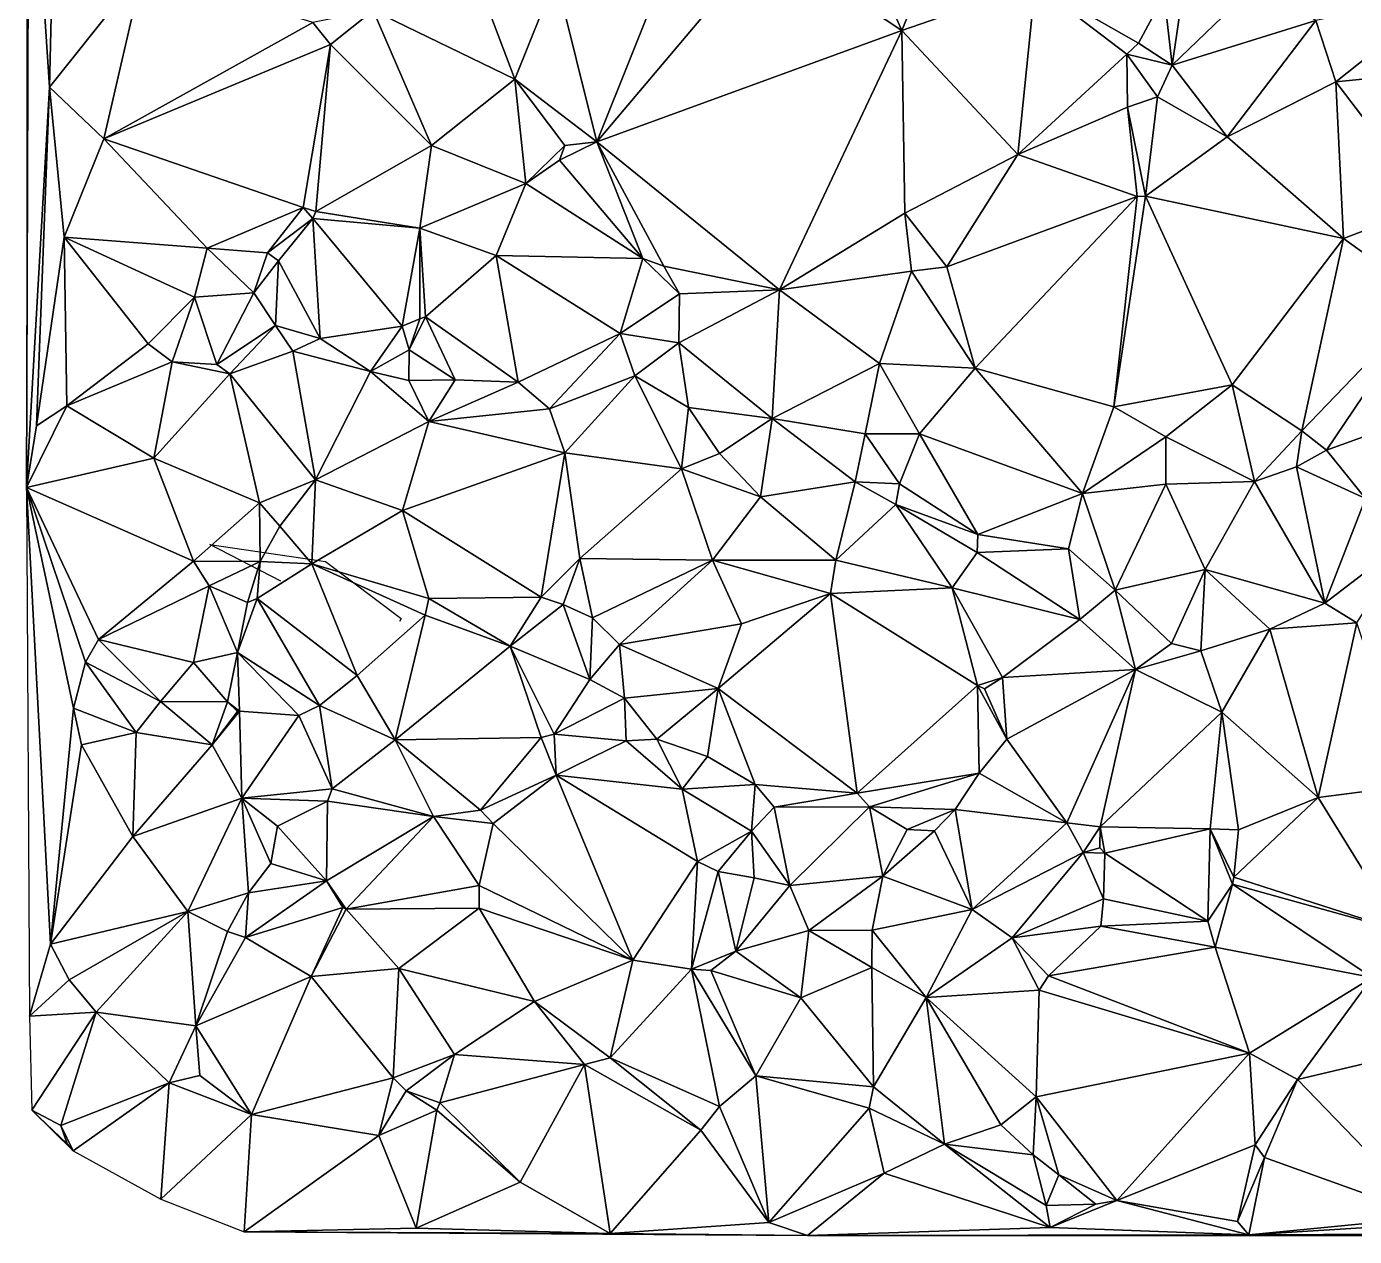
# Model space of a CAD drawing. Header units: metres. Extents: x -15 to 15, y -15 to 14.9.
# Drawn here: x -14.97 to -3.35, y -14.99 to -4.39 of the extents above; entities that cross this region are included whole.
import ezdxf

# ---------------------------------------------------------------- set-up
doc = ezdxf.new("R2010")
doc.units = ezdxf.units.M
doc.layers.add('CRACKS', color=1, linetype='Continuous')
doc.layers.add('STREET_MESH', color=7, linetype='Continuous')

msp = doc.modelspace()

# ---------------------------------------------------------------- linework, layer by layer
at = {"layer": 'CRACKS'}
msp.add_polyline3d([(-12.747, -9.249, 0.1), (-13.369, -8.928, 0.1), (-12.355, -9.078, 0.1), (-11.694, -9.578, 0.1), (-11.707, -9.603, 0.1)], dxfattribs=at)
at = {"layer": 'STREET_MESH'}
for points in [[(-14.952, -2.175), (-14.964, 0.089), (-14.973, -8.429)], [(-14.772, -4.924), (-14.952, -2.175), (-14.973, -8.429)], [(-14.73, -3.185), (-14.952, -2.175), (-14.772, -4.924)], [(-13.954, -3.895), (-14.73, -3.185), (-14.772, -4.924)], [(-7.309, -4.428), (-7.867, -3.167), (-8.494, -3.643)], [(-7.867, -3.167), (-7.309, -4.428), (-6.974, -3.604)], [(-7.309, -4.428), (-6.142, -4.02), (-6.974, -3.604)], [(-7.309, -4.428), (-8.494, -3.643), (-9.978, -5.401)], [(-8.494, -3.643), (-9.356, -3.84), (-9.978, -5.401)], [(-14.296, -5.376), (-13.954, -3.895), (-14.772, -4.924)], [(-14.296, -5.376), (-12.467, -4.357), (-13.954, -3.895)], [(-9.356, -3.84), (-10.337, -3.958), (-9.978, -5.401)], [(-10.337, -3.958), (-10.99, -4.081), (-10.697, -4.853)], [(-10.337, -3.958), (-10.697, -4.853), (-9.978, -5.401)], [(-6.142, -4.02), (-7.309, -4.428), (-6.292, -5.514)], [(-5.338, -4.635), (-6.142, -4.02), (-6.292, -5.514)], [(-5.338, -4.635), (-5.235, -4.539), (-6.142, -4.02)], [(-5.235, -4.539), (-5.012, -4.119), (-6.142, -4.02)], [(-5.012, -4.119), (-4.94, -4.731), (-4.836, -4.016)], [(-4.94, -4.731), (-4.208, -4.025), (-4.836, -4.016)], [(-4.94, -4.731), (-3.682, -4.34), (-4.208, -4.025)], [(-10.697, -4.853), (-10.99, -4.081), (-11.937, -4.253)], [(-5.235, -4.539), (-4.94, -4.731), (-5.012, -4.119)], [(-2.53, -4.098), (-3.682, -4.34), (-3.507, -4.878)], [(-2.53, -4.098), (-3.507, -4.878), (-2.342, -4.761)], [(-11.937, -4.253), (-12.467, -4.357), (-12.313, -4.55)], [(-11.427, -5.434), (-11.937, -4.253), (-12.313, -4.55)], [(-11.427, -5.434), (-10.697, -4.853), (-11.937, -4.253)], [(-12.467, -4.357), (-14.296, -5.376), (-12.313, -4.55)], [(-3.682, -4.34), (-4.94, -4.731), (-4.46, -5.36)], [(-3.682, -4.34), (-4.46, -5.36), (-3.507, -4.878)], [(-8.381, -6.7), (-7.309, -4.428), (-9.978, -5.401)], [(-7.309, -4.428), (-8.381, -6.7), (-7.281, -6.026)], [(-7.309, -4.428), (-7.281, -6.026), (-6.292, -5.514)], [(-14.296, -5.376), (-12.55, -5.978), (-12.313, -4.55)], [(-12.55, -5.978), (-12.44, -6.012), (-12.313, -4.55)], [(-12.44, -6.012), (-11.427, -5.434), (-12.313, -4.55)], [(-5.333, -5.098), (-5.338, -4.635), (-6.292, -5.514)], [(-4.94, -4.731), (-5.235, -4.539), (-5.338, -4.635)], [(-5.333, -5.098), (-5.07, -5.007), (-5.338, -4.635)], [(-5.07, -5.007), (-4.94, -4.731), (-5.338, -4.635)], [(-4.94, -4.731), (-5.07, -5.007), (-4.46, -5.36)], [(-3.507, -4.878), (-2.682, -5.96), (-2.342, -4.761)], [(-10.697, -4.853), (-11.427, -5.434), (-10.601, -5.767)], [(-10.261, -5.435), (-10.697, -4.853), (-10.601, -5.767)], [(-10.697, -4.853), (-10.261, -5.435), (-9.978, -5.401)], [(-3.507, -4.878), (-4.46, -5.36), (-3.442, -6.249)], [(-2.682, -5.96), (-3.507, -4.878), (-3.442, -6.249)], [(-14.885, -7.89), (-14.772, -4.924), (-14.973, -8.429)], [(-14.885, -7.89), (-14.643, -6.236), (-14.772, -4.924)], [(-14.643, -6.236), (-14.296, -5.376), (-14.772, -4.924)], [(-5.247, -5.882), (-5.333, -5.098), (-6.292, -5.514)], [(-5.07, -5.007), (-5.333, -5.098), (-5.175, -5.878)], [(-5.333, -5.098), (-5.247, -5.882), (-5.175, -5.878)], [(-4.46, -5.36), (-5.07, -5.007), (-5.175, -5.878)], [(-14.296, -5.376), (-14.643, -6.236), (-13.392, -6.335)], [(-12.55, -5.978), (-14.296, -5.376), (-13.392, -6.335)], [(-11.427, -5.434), (-12.44, -6.012), (-11.53, -6.159)], [(-10.601, -5.767), (-11.427, -5.434), (-11.53, -6.159)], [(-10.261, -5.435), (-10.601, -5.767), (-10.307, -5.562)], [(-10.307, -5.562), (-9.577, -6.423), (-9.978, -5.401)], [(-10.261, -5.435), (-10.307, -5.562), (-9.978, -5.401)], [(-9.577, -6.423), (-9.393, -6.491), (-9.978, -5.401)], [(-9.393, -6.491), (-8.381, -6.7), (-9.978, -5.401)], [(-4.46, -5.36), (-5.175, -5.878), (-3.442, -6.249)], [(-10.601, -5.767), (-9.577, -6.423), (-10.307, -5.562)], [(-7.281, -6.026), (-6.915, -6.496), (-6.292, -5.514)], [(-6.915, -6.496), (-5.247, -5.882), (-6.292, -5.514)], [(-10.86, -6.397), (-10.601, -5.767), (-11.53, -6.159)], [(-9.577, -6.423), (-10.601, -5.767), (-10.86, -6.397)], [(-5.247, -5.882), (-6.915, -6.496), (-6.666, -7.385)], [(-5.451, -7.724), (-5.247, -5.882), (-6.666, -7.385)], [(-5.247, -5.882), (-5.451, -7.724), (-5.175, -5.878)], [(-5.451, -7.724), (-4.417, -7.531), (-5.175, -5.878)], [(-5.175, -5.878), (-4.417, -7.531), (-3.442, -6.249)], [(-12.862, -6.376), (-12.55, -5.978), (-13.392, -6.335)], [(-12.862, -6.376), (-12.466, -6.073), (-12.55, -5.978)], [(-12.466, -6.073), (-12.44, -6.012), (-12.55, -5.978)], [(-12.44, -6.012), (-12.466, -6.073), (-11.53, -6.159)], [(-8.381, -6.7), (-7.225, -6.535), (-7.281, -6.026)], [(-7.225, -6.535), (-6.915, -6.496), (-7.281, -6.026)], [(-2.7, -6.784), (-2.682, -5.96), (-3.442, -6.249)], [(-12.766, -6.446), (-12.466, -6.073), (-12.862, -6.376)], [(-12.466, -6.073), (-12.766, -6.446), (-12.402, -7.124)], [(-12.466, -6.073), (-11.683, -7.017), (-11.53, -6.159)], [(-11.683, -7.017), (-12.466, -6.073), (-12.402, -7.124)], [(-11.683, -7.017), (-11.528, -6.954), (-11.53, -6.159)], [(-11.48, -6.934), (-10.86, -6.397), (-11.53, -6.159)], [(-11.528, -6.954), (-11.48, -6.934), (-11.53, -6.159)], [(-14.643, -6.236), (-14.885, -7.89), (-14.62, -7.714)], [(-13.907, -7.172), (-14.643, -6.236), (-14.62, -7.714)], [(-14.643, -6.236), (-13.502, -6.762), (-13.392, -6.335)], [(-13.907, -7.172), (-13.502, -6.762), (-14.643, -6.236)], [(-3.442, -6.249), (-4.417, -7.531), (-3.806, -7.934)], [(-2.7, -6.784), (-3.442, -6.249), (-3.806, -7.934)], [(-13.502, -6.762), (-12.982, -6.725), (-13.392, -6.335)], [(-12.982, -6.725), (-12.862, -6.376), (-13.392, -6.335)], [(-12.766, -6.446), (-12.862, -6.376), (-12.982, -6.725)], [(-12.792, -7.01), (-12.766, -6.446), (-12.982, -6.725)], [(-12.766, -6.446), (-12.792, -7.01), (-12.402, -7.124)], [(-10.86, -6.397), (-11.48, -6.934), (-10.669, -7.507)], [(-9.775, -7.081), (-10.86, -6.397), (-10.669, -7.507)], [(-9.775, -7.081), (-9.577, -6.423), (-10.86, -6.397)], [(-9.775, -7.081), (-9.254, -6.733), (-9.577, -6.423)], [(-9.254, -6.733), (-9.393, -6.491), (-9.577, -6.423)], [(-9.393, -6.491), (-9.254, -6.733), (-8.381, -6.7)], [(-6.915, -6.496), (-7.225, -6.535), (-6.666, -7.385)], [(-7.225, -6.535), (-8.381, -6.7), (-7.503, -7.345)], [(-7.225, -6.535), (-7.503, -7.345), (-6.666, -7.385)], [(-12.982, -6.725), (-13.502, -6.762), (-13.308, -7.353)], [(-12.792, -7.01), (-12.982, -6.725), (-13.308, -7.353)], [(-9.254, -6.733), (-9.775, -7.081), (-9.26, -7.163)], [(-8.381, -6.7), (-9.26, -7.163), (-8.443, -7.825)], [(-8.381, -6.7), (-9.254, -6.733), (-9.26, -7.163)], [(-7.503, -7.345), (-8.381, -6.7), (-8.443, -7.825)], [(-13.502, -6.762), (-13.907, -7.172), (-13.698, -7.328)], [(-13.502, -6.762), (-13.698, -7.328), (-13.308, -7.353)], [(-3.589, -8.102), (-2.7, -6.784), (-3.806, -7.934)], [(-2.7, -6.784), (-3.589, -8.102), (-2.387, -7.669)], [(-11.624, -7.223), (-11.528, -6.954), (-11.683, -7.017)], [(-11.624, -7.223), (-11.221, -7.487), (-11.48, -6.934)], [(-11.528, -6.954), (-11.624, -7.223), (-11.48, -6.934)], [(-11.48, -6.934), (-11.221, -7.487), (-10.669, -7.507)], [(-13.194, -7.433), (-12.792, -7.01), (-13.308, -7.353)], [(-12.641, -7.236), (-12.792, -7.01), (-13.194, -7.433)], [(-12.792, -7.01), (-12.641, -7.236), (-12.402, -7.124)], [(-11.962, -7.415), (-11.683, -7.017), (-12.402, -7.124)], [(-11.624, -7.223), (-11.683, -7.017), (-11.962, -7.415)], [(-10.395, -7.742), (-9.775, -7.081), (-10.669, -7.507)], [(-9.775, -7.081), (-10.395, -7.742), (-9.647, -7.453)], [(-9.26, -7.163), (-9.775, -7.081), (-9.647, -7.453)], [(-13.698, -7.328), (-13.907, -7.172), (-14.62, -7.714)], [(-12.641, -7.236), (-11.962, -7.415), (-12.402, -7.124)], [(-9.176, -7.728), (-9.26, -7.163), (-9.647, -7.453)], [(-9.26, -7.163), (-9.176, -7.728), (-8.443, -7.825)], [(-12.442, -8.362), (-12.641, -7.236), (-13.194, -7.433)], [(-12.641, -7.236), (-12.442, -8.362), (-11.962, -7.415)], [(-11.627, -7.492), (-11.624, -7.223), (-11.962, -7.415)], [(-11.624, -7.223), (-11.627, -7.492), (-11.221, -7.487)], [(-13.858, -8.173), (-13.698, -7.328), (-14.62, -7.714)], [(-13.858, -8.173), (-13.194, -7.433), (-13.698, -7.328)], [(-12.933, -8.563), (-13.194, -7.433), (-13.858, -8.173)], [(-13.698, -7.328), (-13.194, -7.433), (-13.308, -7.353)], [(-12.442, -8.362), (-13.194, -7.433), (-12.933, -8.563)], [(-11.962, -7.415), (-12.442, -8.362), (-11.451, -7.853)], [(-11.627, -7.492), (-11.962, -7.415), (-11.451, -7.853)], [(-7.629, -7.959), (-7.503, -7.345), (-8.443, -7.825)], [(-7.629, -7.959), (-7.154, -7.959), (-7.503, -7.345)], [(-7.503, -7.345), (-7.154, -7.959), (-6.666, -7.385)], [(-7.154, -7.959), (-5.725, -8.482), (-6.666, -7.385)], [(-5.725, -8.482), (-5.451, -7.724), (-6.666, -7.385)], [(-11.221, -7.487), (-11.627, -7.492), (-11.451, -7.853)], [(-10.669, -7.507), (-11.221, -7.487), (-11.451, -7.853)], [(-10.395, -7.742), (-10.669, -7.507), (-11.451, -7.853)], [(-10.395, -7.742), (-10.26, -8.125), (-9.647, -7.453)], [(-10.26, -8.125), (-9.239, -8.265), (-9.647, -7.453)], [(-9.239, -8.265), (-9.176, -7.728), (-9.647, -7.453)], [(-4.417, -7.531), (-5.451, -7.724), (-4.997, -7.985)], [(-4.417, -7.531), (-4.997, -7.985), (-4.221, -8.377)], [(-4.417, -7.531), (-4.221, -8.377), (-3.806, -7.934)], [(-3.589, -8.102), (-3.248, -8.525), (-2.387, -7.669)], [(-14.62, -7.714), (-14.885, -7.89), (-14.973, -8.429)], [(-13.858, -8.173), (-14.62, -7.714), (-14.973, -8.429)], [(-10.26, -8.125), (-10.395, -7.742), (-11.451, -7.853)], [(-9.176, -7.728), (-9.239, -8.265), (-8.904, -8.133)], [(-9.176, -7.728), (-8.904, -8.133), (-8.443, -7.825)], [(-5.451, -7.724), (-5.725, -8.482), (-4.997, -7.985)], [(-12.442, -8.362), (-11.682, -8.631), (-11.451, -7.853)], [(-11.682, -8.631), (-10.26, -8.125), (-11.451, -7.853)], [(-8.904, -8.133), (-8.547, -8.511), (-8.443, -7.825)], [(-8.547, -8.511), (-7.718, -8.379), (-8.443, -7.825)], [(-7.718, -8.379), (-7.629, -7.959), (-8.443, -7.825)], [(-7.718, -8.379), (-7.329, -8.398), (-7.629, -7.959)], [(-7.329, -8.398), (-7.154, -7.959), (-7.629, -7.959)], [(-6.644, -8.843), (-7.154, -7.959), (-7.329, -8.398)], [(-7.154, -7.959), (-6.644, -8.843), (-5.725, -8.482)], [(-4.997, -7.985), (-5.725, -8.482), (-4.997, -8.4)], [(-4.221, -8.377), (-4.997, -7.985), (-4.997, -8.4)], [(-4.221, -8.377), (-3.852, -8.249), (-3.806, -7.934)], [(-3.852, -8.249), (-3.589, -8.102), (-3.806, -7.934)], [(-10.26, -8.125), (-11.682, -8.631), (-10.466, -9.39)], [(-10.127, -9.052), (-10.26, -8.125), (-10.466, -9.39)], [(-9.239, -8.265), (-10.26, -8.125), (-10.127, -9.052)], [(-9.239, -8.265), (-8.547, -8.511), (-8.904, -8.133)], [(-3.589, -8.102), (-3.852, -8.249), (-3.248, -8.525)], [(-13.511, -9.074), (-13.858, -8.173), (-14.973, -8.429)], [(-12.933, -8.563), (-13.858, -8.173), (-13.511, -9.074)], [(-3.852, -8.249), (-4.221, -8.377), (-3.605, -9.442)], [(-3.248, -8.525), (-3.852, -8.249), (-3.605, -9.442)], [(-12.756, -8.768), (-12.442, -8.362), (-12.933, -8.563)], [(-12.442, -8.362), (-12.756, -8.768), (-12.474, -9.099)], [(-11.682, -8.631), (-12.442, -8.362), (-12.474, -9.099)], [(-9.239, -8.265), (-10.127, -9.052), (-8.967, -9.066)], [(-8.547, -8.511), (-9.239, -8.265), (-8.967, -9.066)], [(-14.947, -13.061), (-14.764, -12.43), (-14.973, -8.429)], [(-14.764, -12.43), (-14.563, -10.364), (-14.973, -8.429)], [(-14.563, -10.364), (-14.456, -9.961), (-14.973, -8.429)], [(-14.344, -9.76), (-13.511, -9.074), (-14.973, -8.429)], [(-14.456, -9.961), (-14.344, -9.76), (-14.973, -8.429)], [(-7.887, -9.066), (-7.718, -8.379), (-8.547, -8.511)], [(-7.718, -8.379), (-7.887, -9.066), (-7.362, -8.578)], [(-7.329, -8.398), (-7.718, -8.379), (-7.362, -8.578)], [(-6.644, -8.843), (-7.329, -8.398), (-7.362, -8.578)], [(-5.725, -8.482), (-6.644, -8.843), (-5.849, -8.968)], [(-5.44, -9.329), (-5.725, -8.482), (-5.849, -8.968)], [(-5.725, -8.482), (-5.44, -9.329), (-4.997, -8.4)], [(-5.44, -9.329), (-4.651, -9.148), (-4.997, -8.4)], [(-4.651, -9.148), (-4.221, -8.377), (-4.997, -8.4)], [(-4.221, -8.377), (-4.651, -9.148), (-3.605, -9.442)], [(-12.926, -9.078), (-12.933, -8.563), (-13.511, -9.074)], [(-12.926, -9.078), (-12.756, -8.768), (-12.933, -8.563)], [(-7.887, -9.066), (-8.547, -8.511), (-8.967, -9.066)], [(-7.887, -9.066), (-6.869, -9.309), (-7.362, -8.578)], [(-6.65, -8.998), (-6.644, -8.843), (-7.362, -8.578)], [(-6.869, -9.309), (-6.65, -8.998), (-7.362, -8.578)], [(-2.845, -8.863), (-3.248, -8.525), (-3.605, -9.442)], [(-11.682, -8.631), (-12.474, -9.099), (-11.45, -9.403)], [(-11.682, -8.631), (-11.45, -9.403), (-10.466, -9.39)], [(-12.474, -9.099), (-12.756, -8.768), (-12.926, -9.078)], [(-6.644, -8.843), (-6.65, -8.998), (-5.849, -8.968)], [(-3.324, -9.615), (-2.845, -8.863), (-3.605, -9.442)], [(-10.274, -9.456), (-10.127, -9.052), (-10.466, -9.39)], [(-10.274, -9.456), (-10.016, -9.572), (-10.127, -9.052)], [(-10.127, -9.052), (-10.016, -9.572), (-8.967, -9.066)], [(-10.016, -9.572), (-9.782, -9.805), (-8.967, -9.066)], [(-9.782, -9.805), (-8.712, -9.623), (-8.967, -9.066)], [(-8.712, -9.623), (-7.934, -9.358), (-8.967, -9.066)], [(-7.934, -9.358), (-7.887, -9.066), (-8.967, -9.066)], [(-7.934, -9.358), (-6.869, -9.309), (-7.887, -9.066)], [(-6.869, -9.309), (-5.75, -9.585), (-6.65, -8.998)], [(-6.65, -8.998), (-5.75, -9.585), (-5.849, -8.968)], [(-5.75, -9.585), (-5.44, -9.329), (-5.849, -8.968)], [(-14.344, -9.76), (-13.375, -9.292), (-13.511, -9.074)], [(-13.375, -9.292), (-12.926, -9.078), (-13.511, -9.074)], [(-13.375, -9.292), (-13.038, -9.438), (-12.926, -9.078)], [(-13.038, -9.438), (-12.955, -9.402), (-12.926, -9.078)], [(-12.955, -9.402), (-12.474, -9.099), (-12.926, -9.078)], [(-12.078, -10.076), (-12.474, -9.099), (-12.955, -9.402)], [(-12.474, -9.099), (-12.078, -10.076), (-11.483, -9.549)], [(-11.45, -9.403), (-12.474, -9.099), (-11.483, -9.549)], [(-4.651, -9.148), (-5.44, -9.329), (-4.948, -9.797)], [(-4.689, -9.861), (-4.651, -9.148), (-4.948, -9.797)], [(-4.651, -9.148), (-4.689, -9.861), (-4.087, -9.67)], [(-4.651, -9.148), (-4.087, -9.67), (-3.605, -9.442)], [(-13.511, -9.962), (-13.375, -9.292), (-14.344, -9.76)], [(-13.375, -9.292), (-13.511, -9.962), (-13.126, -9.875)], [(-13.038, -9.438), (-13.375, -9.292), (-13.126, -9.875)], [(-12.409, -10.339), (-12.955, -9.402), (-13.126, -9.875)], [(-12.955, -9.402), (-13.038, -9.438), (-13.126, -9.875)], [(-12.078, -10.076), (-12.955, -9.402), (-12.409, -10.339)], [(-11.45, -9.403), (-11.483, -9.549), (-10.739, -9.821)], [(-11.45, -9.403), (-10.739, -9.821), (-10.466, -9.39)], [(-10.739, -9.821), (-10.274, -9.456), (-10.466, -9.39)], [(-8.917, -10.191), (-7.934, -9.358), (-8.712, -9.623)], [(-7.7, -11.107), (-7.934, -9.358), (-8.917, -10.191)], [(-6.869, -9.309), (-7.934, -9.358), (-6.647, -10.164)], [(-7.934, -9.358), (-7.7, -11.107), (-6.647, -10.164)], [(-6.426, -10.094), (-6.869, -9.309), (-6.647, -10.164)], [(-6.869, -9.309), (-6.426, -10.094), (-5.75, -9.585)], [(-5.75, -9.585), (-5.263, -10.025), (-5.44, -9.329)], [(-5.44, -9.329), (-5.263, -10.025), (-4.948, -9.797)], [(-10.04, -10.113), (-10.274, -9.456), (-10.739, -9.821)], [(-10.016, -9.572), (-10.274, -9.456), (-10.04, -10.113)], [(-4.087, -9.67), (-3.324, -9.615), (-3.605, -9.442)], [(-11.483, -9.549), (-12.078, -10.076), (-11.745, -10.639)], [(-10.739, -9.821), (-11.483, -9.549), (-11.745, -10.639)], [(-9.782, -9.805), (-10.016, -9.572), (-10.04, -10.113)], [(-9.782, -9.805), (-8.917, -10.191), (-8.712, -9.623)], [(-5.75, -9.585), (-6.426, -10.094), (-5.263, -10.025)], [(-3.324, -9.615), (-4.087, -9.67), (-3.663, -11.146)], [(-2.849, -11.039), (-3.324, -9.615), (-3.663, -11.146)], [(-13.801, -10.304), (-14.344, -9.76), (-14.456, -9.961)], [(-13.801, -10.304), (-13.511, -9.962), (-14.344, -9.76)], [(-4.689, -9.861), (-4.507, -10.398), (-4.087, -9.67)], [(-4.087, -9.67), (-4.507, -10.398), (-3.663, -11.146)], [(-13.511, -9.962), (-13.213, -10.308), (-13.126, -9.875)], [(-13.213, -10.308), (-13.109, -10.388), (-13.126, -9.875)], [(-12.589, -10.428), (-12.409, -10.339), (-13.126, -9.875)], [(-13.109, -10.388), (-12.589, -10.428), (-13.126, -9.875)], [(-10.467, -10.621), (-10.739, -9.821), (-11.745, -10.639)], [(-10.467, -10.621), (-10.352, -10.59), (-10.739, -9.821)], [(-10.352, -10.59), (-10.04, -10.113), (-10.739, -9.821)], [(-9.737, -10.275), (-9.782, -9.805), (-10.04, -10.113)], [(-9.782, -9.805), (-9.737, -10.275), (-8.917, -10.191)], [(-5.263, -10.025), (-4.689, -9.861), (-4.948, -9.797)], [(-5.263, -10.025), (-4.507, -10.398), (-4.689, -9.861)], [(-14.013, -10.576), (-14.456, -9.961), (-14.563, -10.364)], [(-14.013, -10.576), (-13.801, -10.304), (-14.456, -9.961)], [(-13.801, -10.304), (-13.213, -10.308), (-13.511, -9.962)], [(-12.078, -10.076), (-12.409, -10.339), (-11.745, -10.639)], [(-10.352, -10.59), (-9.737, -10.275), (-10.04, -10.113)], [(-6.584, -10.194), (-6.426, -10.094), (-6.647, -10.164)], [(-6.584, -10.194), (-6.39, -10.634), (-6.426, -10.094)], [(-6.426, -10.094), (-6.39, -10.634), (-5.263, -10.025)], [(-6.39, -10.634), (-5.863, -11.368), (-5.263, -10.025)], [(-5.263, -10.025), (-5.863, -11.368), (-5.571, -11.403)], [(-4.507, -10.398), (-5.263, -10.025), (-5.571, -11.403)], [(-9.737, -10.275), (-9.455, -10.634), (-8.917, -10.191)], [(-8.917, -10.191), (-9.455, -10.634), (-9.011, -10.785)], [(-8.592, -11.031), (-8.917, -10.191), (-9.011, -10.785)], [(-8.592, -11.031), (-7.7, -11.107), (-8.917, -10.191)], [(-7.7, -11.107), (-6.631, -10.933), (-6.647, -10.164)], [(-6.631, -10.933), (-6.39, -10.634), (-6.647, -10.164)], [(-6.39, -10.634), (-6.584, -10.194), (-6.647, -10.164)], [(-13.801, -10.304), (-14.013, -10.576), (-13.348, -10.685)], [(-13.213, -10.308), (-13.801, -10.304), (-13.348, -10.685)], [(-13.127, -10.391), (-13.213, -10.308), (-13.348, -10.685)], [(-13.213, -10.308), (-13.127, -10.391), (-13.109, -10.388)], [(-12.589, -10.428), (-12.297, -11.069), (-12.409, -10.339)], [(-12.409, -10.339), (-12.297, -11.069), (-11.745, -10.639)], [(-9.737, -10.275), (-10.352, -10.59), (-9.723, -10.648)], [(-9.455, -10.634), (-9.737, -10.275), (-9.723, -10.648)], [(-14.563, -10.364), (-14.764, -12.43), (-14.491, -10.685)], [(-14.013, -10.576), (-14.563, -10.364), (-14.491, -10.685)], [(-13.109, -10.388), (-13.348, -10.685), (-13.089, -11.151)], [(-13.127, -10.391), (-13.348, -10.685), (-13.109, -10.388)], [(-12.589, -10.428), (-13.109, -10.388), (-13.089, -11.151)], [(-12.297, -11.069), (-12.589, -10.428), (-13.089, -11.151)], [(-4.608, -11.421), (-4.507, -10.398), (-5.571, -11.403)], [(-4.608, -11.421), (-4.359, -11.429), (-4.507, -10.398)], [(-4.507, -10.398), (-4.359, -11.429), (-3.663, -11.146)], [(-14.042, -11.487), (-14.013, -10.576), (-14.491, -10.685)], [(-13.348, -10.685), (-14.013, -10.576), (-14.042, -11.487)], [(-14.764, -12.43), (-14.042, -11.487), (-14.491, -10.685)], [(-13.348, -10.685), (-14.042, -11.487), (-13.089, -11.151)], [(-12.297, -11.069), (-11.409, -11.313), (-11.745, -10.639)], [(-10.997, -11.257), (-10.467, -10.621), (-11.745, -10.639)], [(-11.409, -11.313), (-10.997, -11.257), (-11.745, -10.639)], [(-10.467, -10.621), (-10.997, -11.257), (-10.334, -10.95)], [(-10.352, -10.59), (-10.467, -10.621), (-10.334, -10.95)], [(-9.723, -10.648), (-10.352, -10.59), (-10.334, -10.95)], [(-9.231, -11.072), (-9.723, -10.648), (-10.334, -10.95)], [(-9.231, -11.072), (-9.455, -10.634), (-9.723, -10.648)], [(-9.455, -10.634), (-9.231, -11.072), (-9.011, -10.785)], [(-5.863, -11.368), (-6.39, -10.634), (-6.631, -10.933)], [(-9.231, -11.072), (-8.592, -11.031), (-9.011, -10.785)], [(-10.997, -11.257), (-10.886, -11.372), (-10.334, -10.95)], [(-10.886, -11.372), (-9.665, -12.571), (-10.334, -10.95)], [(-9.665, -12.571), (-9.097, -11.705), (-10.334, -10.95)], [(-9.097, -11.705), (-9.231, -11.072), (-10.334, -10.95)], [(-8.624, -11.44), (-8.592, -11.031), (-9.231, -11.072)], [(-8.624, -11.44), (-8.425, -11.231), (-8.592, -11.031)], [(-8.592, -11.031), (-8.425, -11.231), (-7.7, -11.107)], [(-7.7, -11.107), (-7.591, -11.228), (-6.631, -10.933)], [(-7.591, -11.228), (-6.842, -11.249), (-6.631, -10.933)], [(-6.842, -11.249), (-5.863, -11.368), (-6.631, -10.933)], [(-2.849, -11.039), (-3.663, -11.146), (-2.942, -12.313)], [(-14.042, -11.487), (-13.562, -12.144), (-13.089, -11.151)], [(-13.562, -12.144), (-13.031, -11.981), (-13.089, -11.151)], [(-12.338, -11.178), (-12.297, -11.069), (-13.089, -11.151)], [(-12.776, -11.396), (-12.338, -11.178), (-13.089, -11.151)], [(-13.031, -11.981), (-12.834, -11.723), (-13.089, -11.151)], [(-12.834, -11.723), (-12.776, -11.396), (-13.089, -11.151)], [(-12.338, -11.178), (-11.409, -11.313), (-12.297, -11.069)], [(-8.624, -11.44), (-9.231, -11.072), (-9.097, -11.705)], [(-8.425, -11.231), (-7.591, -11.228), (-7.7, -11.107)], [(-3.663, -11.146), (-4.401, -11.844), (-2.942, -12.313)], [(-4.359, -11.429), (-4.401, -11.844), (-3.663, -11.146)], [(-12.348, -11.874), (-12.338, -11.178), (-12.776, -11.396)], [(-12.338, -11.178), (-12.348, -11.874), (-11.409, -11.313)], [(-11.409, -11.313), (-10.886, -11.372), (-10.997, -11.257)], [(-8.425, -11.231), (-8.624, -11.44), (-8.289, -11.917)], [(-7.591, -11.228), (-8.425, -11.231), (-8.289, -11.917)], [(-7.591, -11.228), (-8.289, -11.917), (-7.475, -11.833)], [(-7.261, -11.425), (-7.591, -11.228), (-7.475, -11.833)], [(-7.591, -11.228), (-7.261, -11.425), (-6.842, -11.249)], [(-6.842, -11.249), (-7.261, -11.425), (-7.022, -11.438)], [(-6.694, -12.125), (-6.842, -11.249), (-7.022, -11.438)], [(-5.863, -11.368), (-6.842, -11.249), (-6.694, -12.125)], [(-11.409, -11.313), (-12.348, -11.874), (-12.175, -12.124)], [(-11.009, -11.917), (-11.409, -11.313), (-12.175, -12.124)], [(-11.409, -11.313), (-11.009, -11.917), (-10.886, -11.372)], [(-11.009, -11.917), (-9.665, -12.571), (-10.886, -11.372)], [(-5.72, -11.626), (-5.863, -11.368), (-6.694, -12.125)], [(-5.863, -11.368), (-5.72, -11.626), (-5.571, -11.403)], [(-13.562, -12.144), (-14.042, -11.487), (-14.764, -12.43)], [(-12.834, -11.723), (-12.348, -11.874), (-12.776, -11.396)], [(-8.917, -11.793), (-8.624, -11.44), (-9.097, -11.705)], [(-8.624, -11.44), (-8.917, -11.793), (-8.603, -11.848)], [(-8.289, -11.917), (-8.624, -11.44), (-8.603, -11.848)], [(-7.261, -11.425), (-7.475, -11.833), (-7.022, -11.438)], [(-7.475, -11.833), (-6.694, -12.125), (-7.022, -11.438)], [(-5.72, -11.626), (-5.575, -11.586), (-5.571, -11.403)], [(-5.575, -11.586), (-5.531, -11.632), (-5.571, -11.403)], [(-5.531, -11.632), (-4.608, -11.421), (-5.571, -11.403)], [(-4.608, -11.421), (-5.531, -11.632), (-4.629, -12.228)], [(-4.414, -11.903), (-4.608, -11.421), (-4.629, -12.228)], [(-4.401, -11.844), (-4.359, -11.429), (-4.608, -11.421)], [(-4.414, -11.903), (-4.401, -11.844), (-4.608, -11.421)], [(-6.343, -12.375), (-5.72, -11.626), (-6.694, -12.125)], [(-5.544, -12.034), (-5.72, -11.626), (-6.343, -12.375)], [(-5.575, -11.586), (-5.72, -11.626), (-5.531, -11.632)], [(-5.72, -11.626), (-5.544, -12.034), (-5.531, -11.632)], [(-12.348, -11.874), (-12.834, -11.723), (-13.031, -11.981)], [(-9.097, -11.705), (-9.665, -12.571), (-9.151, -12.649)], [(-8.917, -11.793), (-9.097, -11.705), (-9.151, -12.649)], [(-5.531, -11.632), (-5.544, -12.034), (-4.629, -12.228)], [(-8.762, -12.49), (-8.917, -11.793), (-9.151, -12.649)], [(-8.917, -11.793), (-8.762, -12.49), (-8.603, -11.848)], [(-8.762, -12.49), (-8.289, -11.917), (-8.603, -11.848)], [(-8.289, -11.917), (-8.122, -12.311), (-7.475, -11.833)], [(-7.475, -11.833), (-8.122, -12.311), (-7.569, -12.307)], [(-6.694, -12.125), (-7.475, -11.833), (-7.569, -12.307)], [(-4.401, -11.844), (-4.414, -11.903), (-2.942, -12.313)], [(-12.348, -11.874), (-13.057, -12.371), (-12.205, -12.109)], [(-13.057, -12.371), (-12.348, -11.874), (-13.031, -11.981)], [(-12.175, -12.124), (-12.348, -11.874), (-12.205, -12.109)], [(-11.009, -11.917), (-12.175, -12.124), (-11.01, -12.114)], [(-9.665, -12.571), (-11.009, -11.917), (-11.01, -12.114)], [(-8.122, -12.311), (-8.289, -11.917), (-8.762, -12.49)], [(-4.566, -12.456), (-4.414, -11.903), (-4.629, -12.228)], [(-4.414, -11.903), (-4.566, -12.456), (-3.19, -12.722)], [(-2.942, -12.313), (-4.414, -11.903), (-3.19, -12.722)], [(-13.562, -12.144), (-13.214, -12.319), (-13.031, -11.981)], [(-13.214, -12.319), (-13.057, -12.371), (-13.031, -11.981)], [(-5.544, -12.034), (-6.343, -12.375), (-5.565, -12.271)], [(-5.544, -12.034), (-5.565, -12.271), (-4.629, -12.228)], [(-14.601, -12.743), (-13.562, -12.144), (-14.764, -12.43)], [(-13.562, -12.144), (-14.601, -12.743), (-14.365, -13.025)], [(-13.492, -13.144), (-13.562, -12.144), (-14.365, -13.025)], [(-13.492, -13.144), (-13.214, -12.319), (-13.562, -12.144)], [(-12.205, -12.109), (-13.057, -12.371), (-12.481, -12.713)], [(-12.175, -12.124), (-12.205, -12.109), (-12.481, -12.713)], [(-11.712, -12.643), (-12.175, -12.124), (-12.481, -12.713)], [(-12.175, -12.124), (-11.712, -12.643), (-11.01, -12.114)], [(-11.712, -12.643), (-10.525, -12.932), (-11.01, -12.114)], [(-10.525, -12.932), (-9.665, -12.571), (-11.01, -12.114)], [(-7.096, -12.896), (-6.694, -12.125), (-7.569, -12.307)], [(-7.096, -12.896), (-6.343, -12.375), (-6.694, -12.125)], [(-13.057, -12.371), (-13.214, -12.319), (-13.492, -13.144)], [(-8.122, -12.311), (-8.762, -12.49), (-8.193, -12.9)], [(-7.571, -12.634), (-8.122, -12.311), (-8.193, -12.9)], [(-8.122, -12.311), (-7.571, -12.634), (-7.569, -12.307)], [(-7.571, -12.634), (-7.096, -12.896), (-7.569, -12.307)], [(-5.565, -12.271), (-6.343, -12.375), (-6.023, -12.707)], [(-4.566, -12.456), (-5.565, -12.271), (-6.023, -12.707)], [(-5.565, -12.271), (-4.566, -12.456), (-4.629, -12.228)], [(-14.601, -12.743), (-14.764, -12.43), (-14.947, -13.061)], [(-13.057, -12.371), (-13.492, -13.144), (-12.481, -12.713)], [(-6.343, -12.375), (-7.096, -12.896), (-6.106, -12.832)], [(-6.343, -12.375), (-6.106, -12.832), (-6.023, -12.707)], [(-8.98, -12.659), (-8.762, -12.49), (-9.151, -12.649)], [(-8.762, -12.49), (-8.98, -12.659), (-8.193, -12.9)], [(-4.265, -13.385), (-4.566, -12.456), (-6.023, -12.707)], [(-4.566, -12.456), (-4.265, -13.385), (-3.19, -12.722)], [(-11.763, -13.601), (-11.712, -12.643), (-12.481, -12.713)], [(-11.227, -13.395), (-11.712, -12.643), (-11.763, -13.601)], [(-11.712, -12.643), (-11.227, -13.395), (-10.525, -12.932)], [(-9.862, -13.425), (-9.665, -12.571), (-10.525, -12.932)], [(-9.665, -12.571), (-9.862, -13.425), (-9.151, -12.649)], [(-9.862, -13.425), (-8.905, -13.851), (-9.151, -12.649)], [(-8.905, -13.851), (-8.586, -13.582), (-9.151, -12.649)], [(-8.586, -13.582), (-8.98, -12.659), (-9.151, -12.649)], [(-8.98, -12.659), (-8.586, -13.582), (-8.193, -12.9)], [(-7.571, -12.634), (-8.193, -12.9), (-7.557, -13.679)], [(-7.096, -12.896), (-7.571, -12.634), (-7.557, -13.679)], [(-14.365, -13.025), (-14.601, -12.743), (-14.947, -13.061)], [(-13.492, -13.144), (-13.002, -13.922), (-12.481, -12.713)], [(-13.002, -13.922), (-11.763, -13.601), (-12.481, -12.713)], [(-6.106, -12.832), (-4.265, -13.385), (-6.023, -12.707)], [(-4.265, -13.385), (-3.844, -13.615), (-3.19, -12.722)], [(-3.844, -13.615), (-2.99, -13.415), (-3.19, -12.722)], [(-8.193, -12.9), (-8.586, -13.582), (-7.557, -13.679)], [(-6.934, -14.181), (-7.096, -12.896), (-7.557, -13.679)], [(-6.106, -12.832), (-7.096, -12.896), (-6.132, -13.768)], [(-7.096, -12.896), (-6.442, -14.011), (-6.132, -13.768)], [(-6.442, -14.011), (-7.096, -12.896), (-6.934, -14.181)], [(-6.106, -12.832), (-6.132, -13.768), (-4.265, -13.385)], [(-10.525, -12.932), (-11.227, -13.395), (-10.088, -13.485)], [(-9.862, -13.425), (-10.525, -12.932), (-10.088, -13.485)], [(-14.365, -13.025), (-14.947, -13.061), (-14.927, -13.885)], [(-14.674, -14.018), (-14.365, -13.025), (-14.927, -13.885)], [(-14.365, -13.025), (-14.674, -14.018), (-13.724, -13.645)], [(-13.492, -13.144), (-14.365, -13.025), (-13.724, -13.645)], [(-13.455, -13.579), (-13.492, -13.144), (-13.724, -13.645)], [(-13.492, -13.144), (-13.455, -13.579), (-13.002, -13.922)], [(-11.227, -13.395), (-11.763, -13.601), (-11.65, -13.714)], [(-11.355, -13.82), (-11.227, -13.395), (-11.65, -13.714)], [(-11.227, -13.395), (-11.355, -13.82), (-10.088, -13.485)], [(-11.355, -13.82), (-10.652, -14.513), (-10.088, -13.485)], [(-10.652, -14.513), (-9.862, -14.964), (-10.088, -13.485)], [(-9.069, -14.058), (-9.862, -13.425), (-10.088, -13.485)], [(-9.862, -14.964), (-9.069, -14.058), (-10.088, -13.485)], [(-9.862, -13.425), (-9.069, -14.058), (-8.905, -13.851)], [(-6.132, -13.768), (-5.425, -14.676), (-4.265, -13.385)], [(-5.425, -14.676), (-4.213, -14.188), (-4.265, -13.385)], [(-4.213, -14.188), (-3.844, -13.615), (-4.265, -13.385)], [(-2.99, -13.415), (-3.844, -13.615), (-2.678, -14.822)], [(-13.455, -13.579), (-13.724, -13.645), (-13.002, -13.922)], [(-11.889, -14.105), (-11.763, -13.601), (-13.002, -13.922)], [(-11.763, -13.601), (-11.889, -14.105), (-11.65, -13.714)], [(-8.472, -14.867), (-8.586, -13.582), (-8.905, -13.851)], [(-8.586, -13.582), (-7.595, -13.867), (-7.557, -13.679)], [(-7.595, -13.867), (-8.586, -13.582), (-8.472, -14.867)], [(-13.724, -13.645), (-14.674, -14.018), (-14.564, -14.24)], [(-13.796, -14.664), (-13.724, -13.645), (-14.564, -14.24)], [(-13.002, -13.922), (-13.724, -13.645), (-13.796, -14.664)], [(-11.65, -13.714), (-11.889, -14.105), (-11.38, -13.883)], [(-11.355, -13.82), (-11.65, -13.714), (-11.38, -13.883)], [(-7.595, -13.867), (-6.934, -14.181), (-7.557, -13.679)], [(-3.844, -13.615), (-4.213, -14.188), (-4.134, -14.297)], [(-3.844, -13.615), (-4.134, -14.297), (-2.678, -14.822)], [(-10.652, -14.513), (-11.355, -13.82), (-11.38, -13.883)], [(-6.442, -14.011), (-6.157, -14.275), (-6.132, -13.768)], [(-6.157, -14.275), (-5.933, -14.451), (-6.132, -13.768)], [(-5.933, -14.451), (-5.425, -14.676), (-6.132, -13.768)], [(-14.564, -14.24), (-14.618, -14.18), (-14.927, -13.885)], [(-14.618, -14.18), (-14.674, -14.018), (-14.927, -13.885)], [(-13.002, -13.922), (-13.796, -14.664), (-13.068, -14.95)], [(-11.889, -14.105), (-13.002, -13.922), (-13.068, -14.95)], [(-11.889, -14.105), (-11.56, -14.916), (-11.38, -13.883)], [(-11.56, -14.916), (-10.652, -14.513), (-11.38, -13.883)], [(-9.069, -14.058), (-8.472, -14.867), (-8.905, -13.851)], [(-7.595, -13.867), (-8.472, -14.867), (-7.464, -14.436)], [(-6.934, -14.181), (-7.595, -13.867), (-7.464, -14.436)], [(-14.674, -14.018), (-14.618, -14.18), (-14.564, -14.24)], [(-8.472, -14.867), (-9.069, -14.058), (-9.862, -14.964)], [(-6.442, -14.011), (-6.934, -14.181), (-6.157, -14.275)], [(-11.56, -14.916), (-11.889, -14.105), (-13.068, -14.95)], [(-6.934, -14.181), (-7.464, -14.436), (-6.011, -14.91)], [(-6.157, -14.275), (-6.934, -14.181), (-6.045, -14.72)], [(-6.934, -14.181), (-6.011, -14.91), (-6.045, -14.72)], [(-5.933, -14.451), (-6.157, -14.275), (-6.045, -14.72)], [(-4.213, -14.188), (-5.425, -14.676), (-4.368, -14.86)], [(-4.213, -14.188), (-4.368, -14.86), (-4.134, -14.297)], [(-4.134, -14.297), (-4.368, -14.86), (-4.27, -14.976)], [(-2.678, -14.822), (-4.134, -14.297), (-4.27, -14.976)], [(-10.652, -14.513), (-11.56, -14.916), (-9.862, -14.964)], [(-7.464, -14.436), (-8.472, -14.867), (-8.136, -14.982)], [(-6.011, -14.91), (-7.464, -14.436), (-8.136, -14.982)], [(-5.611, -14.707), (-5.933, -14.451), (-6.045, -14.72)], [(-5.933, -14.451), (-5.611, -14.707), (-5.425, -14.676)], [(-6.011, -14.91), (-5.611, -14.707), (-6.045, -14.72)], [(-5.425, -14.676), (-6.011, -14.91), (-4.27, -14.976)], [(-5.425, -14.676), (-5.611, -14.707), (-6.011, -14.91)], [(-4.368, -14.86), (-5.425, -14.676), (-4.27, -14.976)], [(-8.472, -14.867), (-9.862, -14.964), (-8.136, -14.982)], [(-4.27, -14.976), (4.217, -14.939), (-1.637, -14.813)], [(-2.678, -14.822), (-4.27, -14.976), (-1.637, -14.813)], [(-9.862, -14.964), (-11.56, -14.916), (-13.068, -14.95)], [(-8.136, -14.982), (-9.862, -14.964), (-13.068, -14.95)], [(-6.011, -14.91), (-8.136, -14.982), (-4.27, -14.976)], [(-4.27, -14.976), (-8.136, -14.982), (14.483, -14.99)], [(4.217, -14.939), (-4.27, -14.976), (14.483, -14.99)]]:
    msp.add_3dface(points, dxfattribs=at)

doc.saveas('drawing.dxf')
